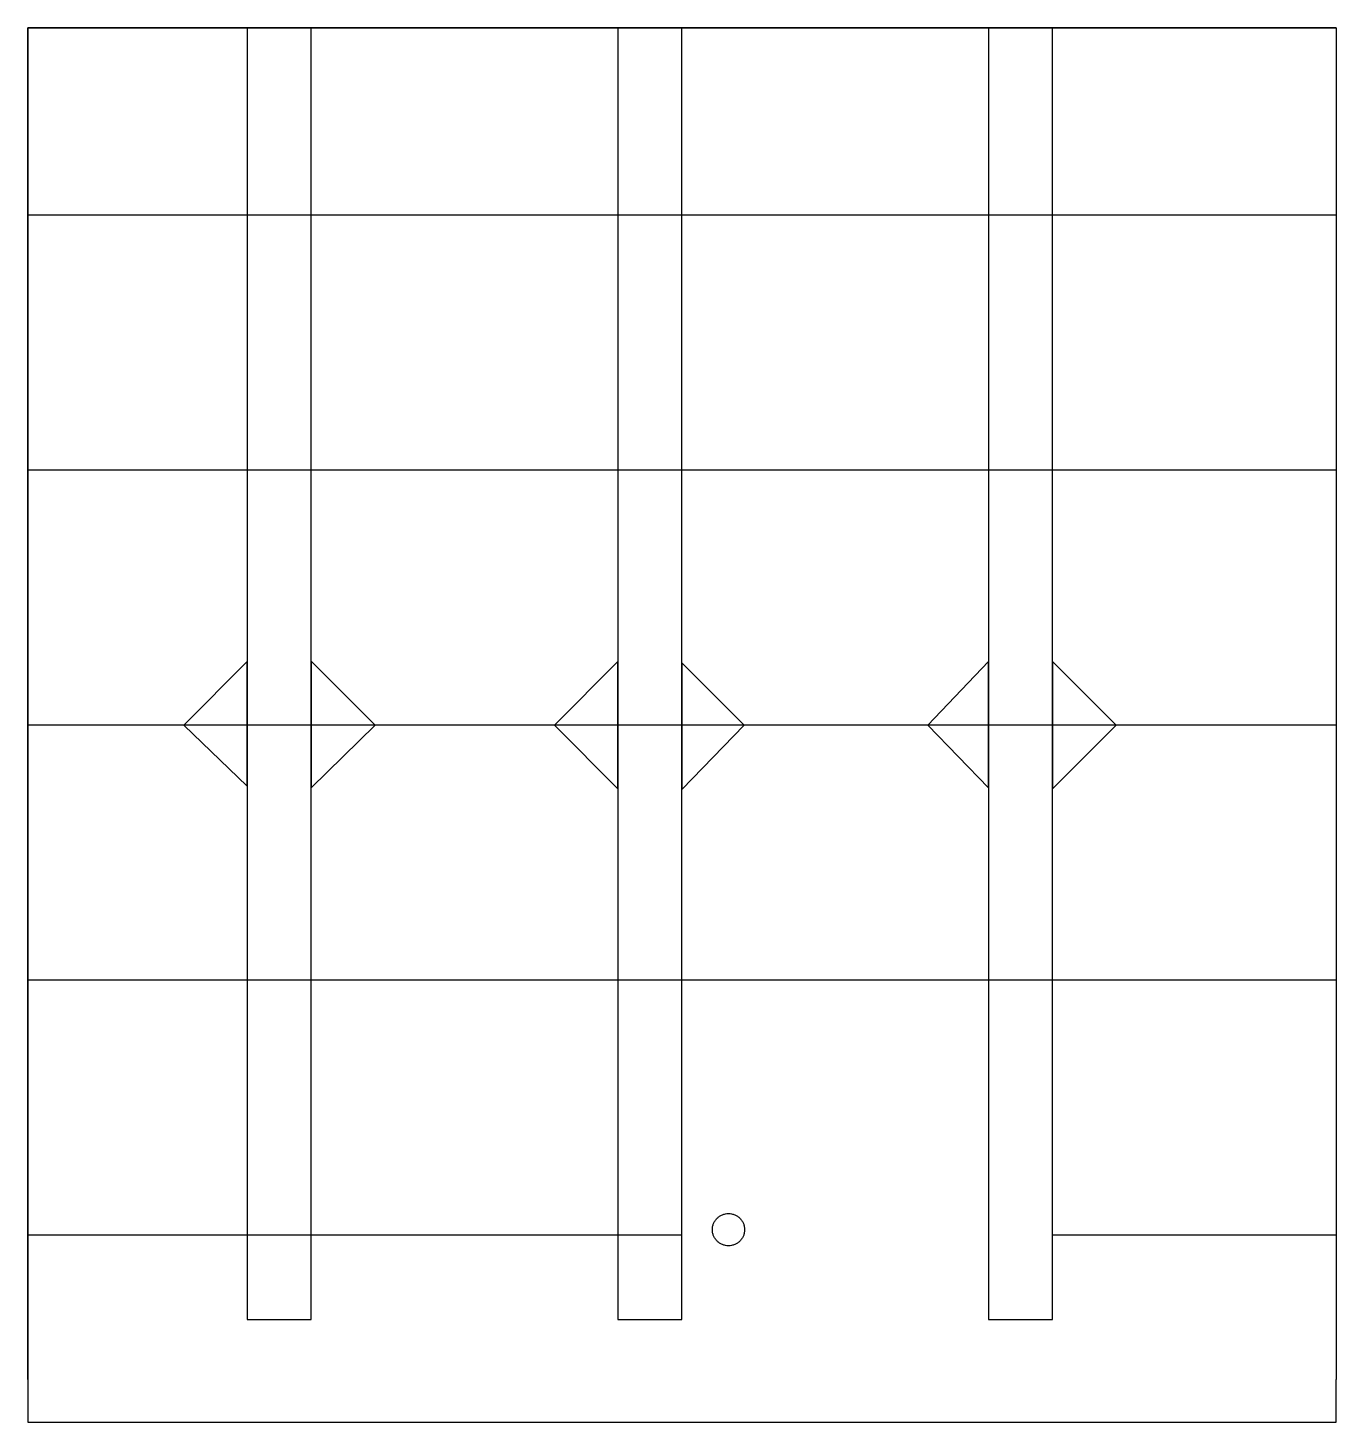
# Model space of a CAD drawing. Header units: millimetres. Extents: x 903 to 1025, y 524 to 654.
import ezdxf

# ---------------------------------------------------------------- set-up
doc = ezdxf.new("R2010")
doc.units = ezdxf.units.MM

msp = doc.modelspace()

# ---------------------------------------------------------------- linework, layer by layer
at = {"color": 7, "linetype": 'Continuous', "lineweight": 25}
for p, q in [((902.94, 654.03), (902.94, 527.63)), ((902.94, 527.63), (902.94, 654.03)), ((902.94, 654.03), (1025.24, 654.03)), ((1025.24, 654.03), (902.94, 654.03)), ((923.44, 654.03), (923.44, 641.78)), ((929.44, 641.78), (929.44, 654.03)), ((958.09, 654.03), (958.09, 641.78)), ((964.09, 641.78), (964.09, 654.03)), ((992.74, 654.03), (992.74, 641.78)), ((998.74, 641.78), (998.74, 654.03)), ((1025.24, 654.03), (1025.24, 527.63)), ((1025.24, 654.03), (1025.24, 527.63)), ((923.44, 641.78), (923.44, 533.23)), ((929.44, 533.23), (929.44, 641.78)), ((958.09, 641.78), (958.09, 533.23)), ((964.09, 533.23), (964.09, 641.78)), ((992.74, 641.78), (992.74, 533.23)), ((998.74, 533.23), (998.74, 641.78)), ((934.14, 636.53), (902.94, 636.53)), ((1008.99, 636.53), (934.14, 636.53)), ((1025.24, 636.53), (1008.99, 636.53)), ((1025.24, 612.68), (902.94, 612.68)), ((923.44, 594.76), (917.52, 588.83)), ((923.44, 583.11), (923.44, 594.76)), ((929.44, 594.81), (929.44, 582.96)), ((935.42, 588.83), (929.44, 594.81)), ((958.09, 594.76), (952.17, 588.83)), ((958.09, 582.86), (958.09, 594.76)), ((964.09, 594.66), (964.09, 582.81)), ((969.92, 588.83), (964.09, 594.66)), ((992.74, 594.76), (987.09, 588.83)), ((992.74, 582.96), (992.74, 594.76)), ((998.74, 594.76), (998.74, 582.86)), ((1004.67, 588.83), (998.74, 594.76)), ((1025.24, 588.83), (902.94, 588.83)), ((917.52, 588.83), (923.44, 583.11)), ((929.44, 582.96), (935.42, 588.83)), ((952.17, 588.83), (958.09, 582.86)), ((964.09, 582.81), (969.92, 588.83)), ((987.09, 588.83), (992.74, 582.96)), ((998.74, 582.86), (1004.67, 588.83)), ((1025.24, 564.98), (902.94, 564.98)), ((964.09, 541.13), (902.94, 541.13)), ((1025.24, 541.13), (998.74, 541.13)), ((923.44, 533.23), (929.44, 533.23)), ((958.09, 533.23), (964.09, 533.23)), ((992.74, 533.23), (998.74, 533.23)), ((902.94, 527.63), (902.94, 523.63)), ((1025.24, 523.63), (1025.24, 527.63)), ((902.94, 523.63), (1025.24, 523.63))]:
    msp.add_line(p, q, dxfattribs=at)
for points, knots in [([(902.94, 532.38), (902.94, 532.39), (902.94, 532.4), (902.94, 532.51), (902.94, 532.67), (902.94, 532.91), (902.94, 533.2), (902.94, 533.57), (902.94, 533.99), (902.94, 534.48), (902.94, 535.03), (902.94, 535.63), (902.94, 536.29), (902.94, 537.01), (902.94, 537.78), (902.94, 538.6), (902.94, 539.47), (902.94, 540.38), (902.94, 541.33), (902.94, 542.32), (902.94, 543.35), (902.94, 544.41), (902.94, 545.5), (902.94, 546.61), (902.94, 547.75), (902.94, 548.9), (902.94, 550.07), (902.94, 551.25), (902.94, 552.44), (902.94, 553.24), (902.94, 553.63)], [0, 0, 0, 0, 0.035711, 0.071432, 0.107137, 0.14286, 0.178566, 0.214286, 0.249999, 0.285712, 0.321432, 0.357138, 0.392861, 0.428566, 0.464287, 0.5, 0.535712, 0.571432, 0.607138, 0.642861, 0.678567, 0.714287, 0.75, 0.785712, 0.821433, 0.857138, 0.892861, 0.928567, 0.964287, 1, 1, 1, 1]), ([(966.94, 541.63), (966.94, 541.73), (966.94, 541.83), (966.98, 542.03), (967.01, 542.12), (967.09, 542.3), (967.13, 542.39), (967.24, 542.55), (967.31, 542.63), (967.45, 542.77), (967.52, 542.83), (967.69, 542.94), (967.77, 542.99), (967.96, 543.07), (968.05, 543.09), (968.25, 543.13), (968.34, 543.14), (968.54, 543.14), (968.64, 543.13), (968.83, 543.09), (968.93, 543.07), (969.11, 542.99), (969.2, 542.94), (969.36, 542.83), (969.44, 542.77), (969.58, 542.63), (969.64, 542.55), (969.75, 542.39), (969.8, 542.3), (969.87, 542.12), (969.9, 542.03), (969.94, 541.83), (969.95, 541.73), (969.95, 541.63)], [0, 0, 0, 0, 0.0625, 0.0625, 0.125, 0.125, 0.1875, 0.1875, 0.25, 0.25, 0.3125, 0.3125, 0.375, 0.375, 0.4375, 0.4375, 0.5, 0.5, 0.5625, 0.5625, 0.625, 0.625, 0.6875, 0.6875, 0.75, 0.75, 0.8125, 0.8125, 0.875, 0.875, 0.9375, 0.9375, 1, 1, 1, 1]), ([(969.95, 541.63), (969.95, 541.54), (969.94, 541.44), (969.9, 541.24), (969.87, 541.15), (969.8, 540.97), (969.75, 540.88), (969.64, 540.71), (969.58, 540.64), (969.44, 540.5), (969.36, 540.44), (969.2, 540.33), (969.11, 540.28), (968.93, 540.2), (968.83, 540.17), (968.64, 540.14), (968.54, 540.13), (968.34, 540.13), (968.25, 540.14), (968.05, 540.17), (967.96, 540.2), (967.77, 540.28), (967.69, 540.33), (967.52, 540.44), (967.45, 540.5), (967.31, 540.64), (967.24, 540.71), (967.13, 540.88), (967.09, 540.97), (967.01, 541.15), (966.98, 541.24), (966.94, 541.44), (966.94, 541.54), (966.94, 541.63)], [0, 0, 0, 0, 0.0625, 0.0625, 0.125, 0.125, 0.1875, 0.1875, 0.25, 0.25, 0.3125, 0.3125, 0.375, 0.375, 0.4375, 0.4375, 0.5, 0.5, 0.5625, 0.5625, 0.625, 0.625, 0.6875, 0.6875, 0.75, 0.75, 0.8125, 0.8125, 0.875, 0.875, 0.9375, 0.9375, 1, 1, 1, 1])]:
    msp.add_open_spline(points, degree=3, knots=knots, dxfattribs=at)

doc.saveas('drawing.dxf')
